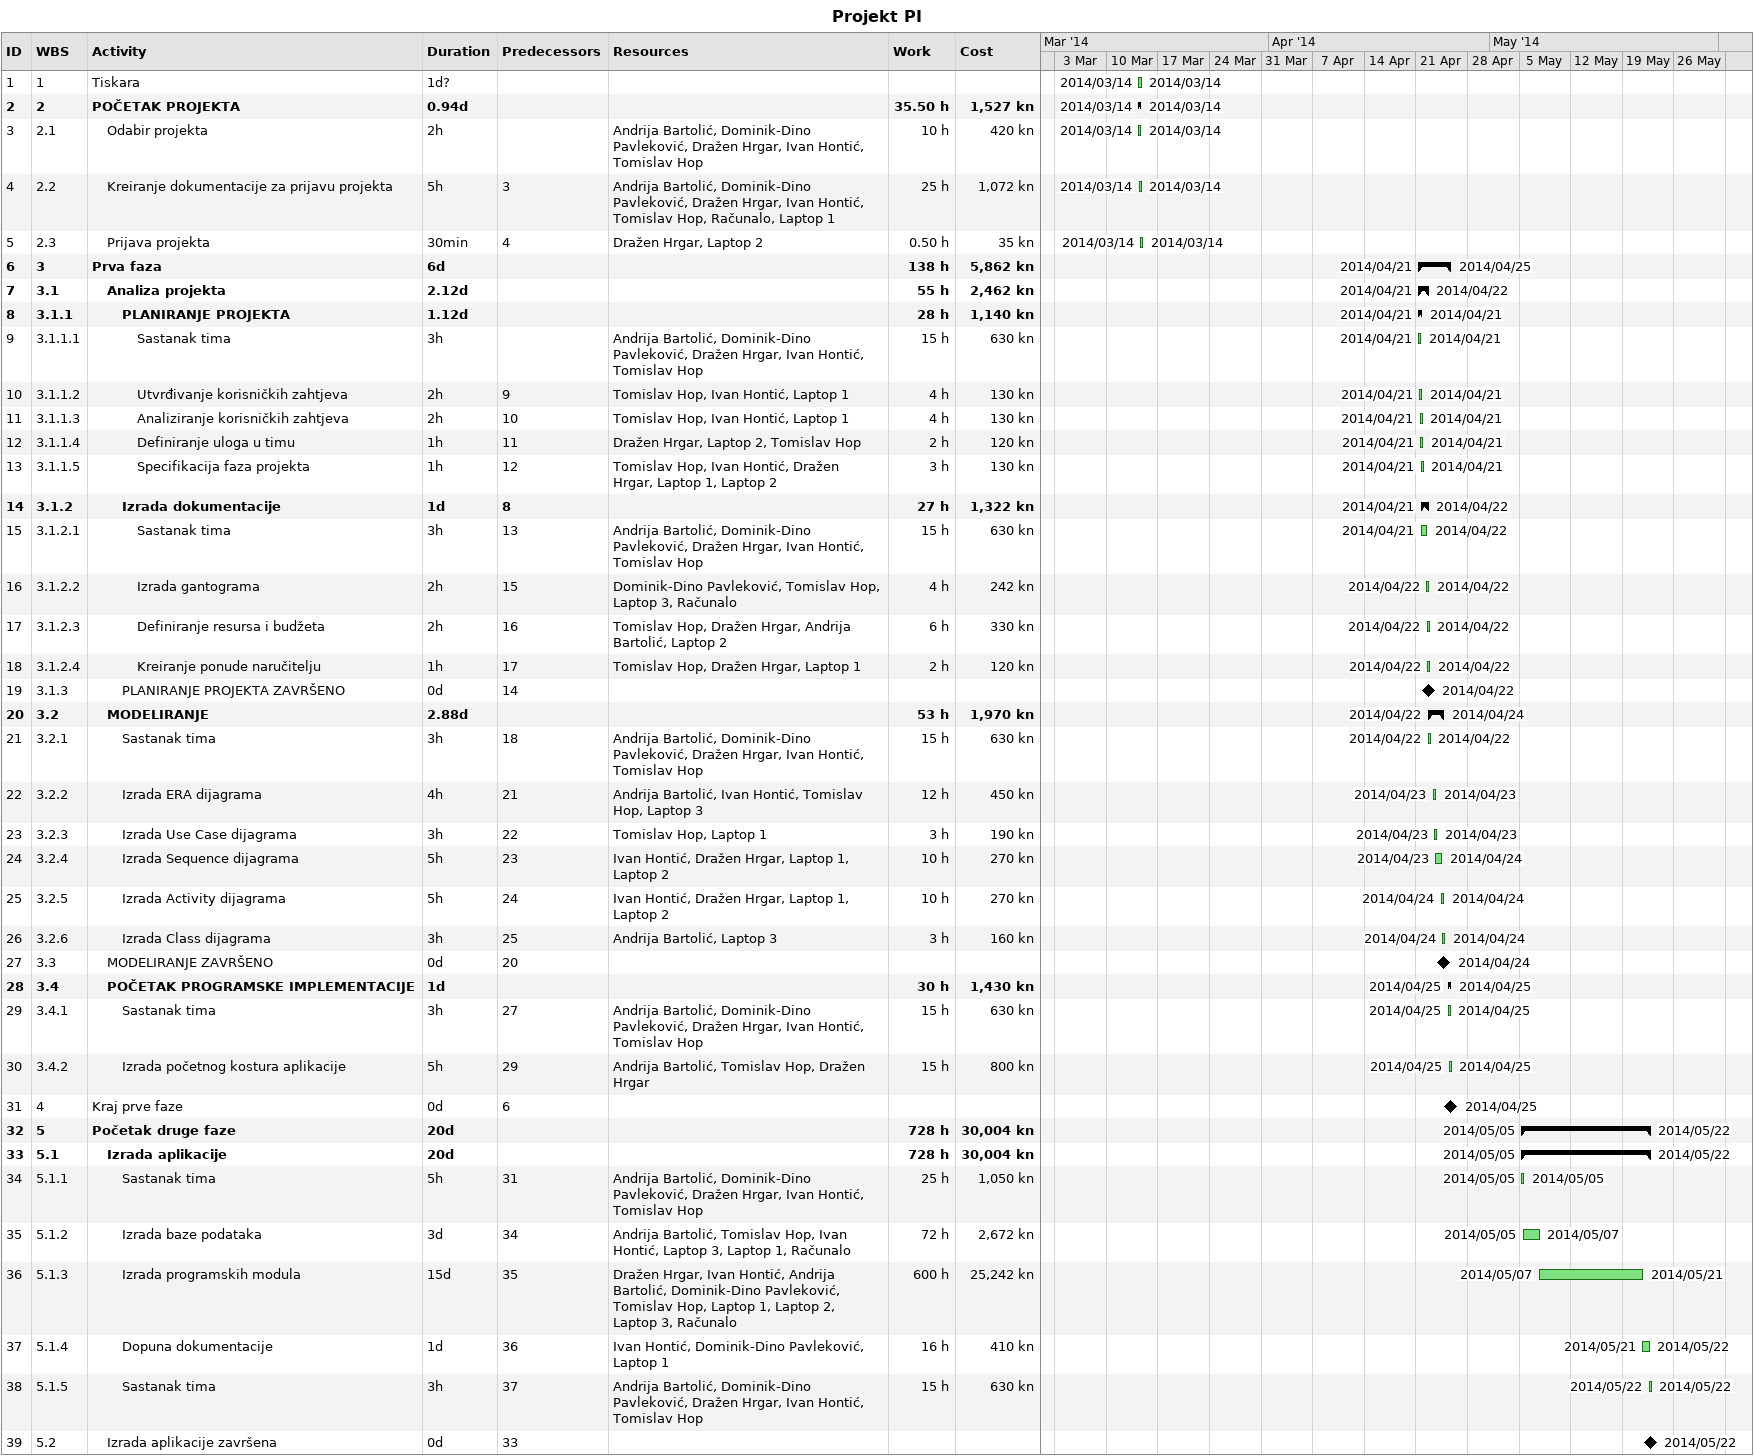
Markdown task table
Projekt PI

| ID | WBS | Task | Duration | Start | Finish | Predecessors | Resources | Work (h) | Cost (kn) |
|---|---|---|---|---|---|---|---|---|---|
| 1 | 1 | Tiskara | 1d? | 2014-03-14 | 2014-03-14 |  |  |  |  |
| 2 | 2 | **POČETAK PROJEKTA** | 0.94d | 2014-03-14 | 2014-03-14 |  |  | 35.50 | 1527 |
| 3 | 2.1 | Odabir projekta | 2h | 2014-03-14 | 2014-03-14 |  | Andrija Bartolić, Dominik-Dino Pavleković, Dražen Hrgar, Ivan Hontić, Tomislav Hop | 10 | 420 |
| 4 | 2.2 | Kreiranje dokumentacije za prijavu projekta | 5h | 2014-03-14 | 2014-03-14 | 3 | Andrija Bartolić, Dominik-Dino Pavleković, Dražen Hrgar, Ivan Hontić, Tomislav Hop, Računalo, Laptop 1 | 25 | 1072 |
| 5 | 2.3 | Prijava projekta | 30min | 2014-03-14 | 2014-03-14 | 4 | Dražen Hrgar, Laptop 2 | 0.50 | 35 |
| 6 | 3 | **Prva faza** | 6d | 2014-04-21 | 2014-04-25 |  |  | 138 | 5862 |
| 7 | 3.1 | **Analiza projekta** | 2.12d | 2014-04-21 | 2014-04-22 |  |  | 55 | 2462 |
| 8 | 3.1.1 | **PLANIRANJE PROJEKTA** | 1.12d | 2014-04-21 | 2014-04-21 |  |  | 28 | 1140 |
| 9 | 3.1.1.1 | Sastanak tima | 3h | 2014-04-21 | 2014-04-21 |  | Andrija Bartolić, Dominik-Dino Pavleković, Dražen Hrgar, Ivan Hontić, Tomislav Hop | 15 | 630 |
| 10 | 3.1.1.2 | Utvrđivanje korisničkih zahtjeva | 2h | 2014-04-21 | 2014-04-21 | 9 | Tomislav Hop, Ivan Hontić, Laptop 1 | 4 | 130 |
| 11 | 3.1.1.3 | Analiziranje korisničkih zahtjeva | 2h | 2014-04-21 | 2014-04-21 | 10 | Tomislav Hop, Ivan Hontić, Laptop 1 | 4 | 130 |
| 12 | 3.1.1.4 | Definiranje uloga u timu | 1h | 2014-04-21 | 2014-04-21 | 11 | Dražen Hrgar, Laptop 2, Tomislav Hop | 2 | 120 |
| 13 | 3.1.1.5 | Specifikacija faza projekta | 1h | 2014-04-21 | 2014-04-21 | 12 | Tomislav Hop, Ivan Hontić, Dražen Hrgar, Laptop 1, Laptop 2 | 3 | 130 |
| 14 | 3.1.2 | **Izrada dokumentacije** | 1d | 2014-04-21 | 2014-04-22 | 8 |  | 27 | 1322 |
| 15 | 3.1.2.1 | Sastanak tima | 3h | 2014-04-21 | 2014-04-22 | 13 | Andrija Bartolić, Dominik-Dino Pavleković, Dražen Hrgar, Ivan Hontić, Tomislav Hop | 15 | 630 |
| 16 | 3.1.2.2 | Izrada gantograma | 2h | 2014-04-22 | 2014-04-22 | 15 | Dominik-Dino Pavleković, Tomislav Hop, Laptop 3, Računalo | 4 | 242 |
| 17 | 3.1.2.3 | Definiranje resursa i budžeta | 2h | 2014-04-22 | 2014-04-22 | 16 | Tomislav Hop, Dražen Hrgar, Andrija Bartolić, Laptop 2 | 6 | 330 |
| 18 | 3.1.2.4 | Kreiranje ponude naručitelju | 1h | 2014-04-22 | 2014-04-22 | 17 | Tomislav Hop, Dražen Hrgar, Laptop 1 | 2 | 120 |
| 19 | 3.1.3 | PLANIRANJE PROJEKTA ZAVRŠENO | 0d | 2014-04-22 | 2014-04-22 | 14 |  |  |  |
| 20 | 3.2 | **MODELIRANJE** | 2.88d | 2014-04-22 | 2014-04-24 |  |  | 53 | 1970 |
| 21 | 3.2.1 | Sastanak tima | 3h | 2014-04-22 | 2014-04-22 | 18 | Andrija Bartolić, Dominik-Dino Pavleković, Dražen Hrgar, Ivan Hontić, Tomislav Hop | 15 | 630 |
| 22 | 3.2.2 | Izrada ERA dijagrama | 4h | 2014-04-23 | 2014-04-23 | 21 | Andrija Bartolić, Ivan Hontić, Tomislav Hop, Laptop 3 | 12 | 450 |
| 23 | 3.2.3 | Izrada Use Case dijagrama | 3h | 2014-04-23 | 2014-04-23 | 22 | Tomislav Hop, Laptop 1 | 3 | 190 |
| 24 | 3.2.4 | Izrada Sequence dijagrama | 5h | 2014-04-23 | 2014-04-24 | 23 | Ivan Hontić, Dražen Hrgar, Laptop 1, Laptop 2 | 10 | 270 |
| 25 | 3.2.5 | Izrada Activity dijagrama | 5h | 2014-04-24 | 2014-04-24 | 24 | Ivan Hontić, Dražen Hrgar, Laptop 1, Laptop 2 | 10 | 270 |
| 26 | 3.2.6 | Izrada Class dijagrama | 3h | 2014-04-24 | 2014-04-24 | 25 | Andrija Bartolić, Laptop 3 | 3 | 160 |
| 27 | 3.3 | MODELIRANJE ZAVRŠENO | 0d | 2014-04-24 | 2014-04-24 | 20 |  |  |  |
| 28 | 3.4 | **POČETAK PROGRAMSKE IMPLEMENTACIJE** | 1d | 2014-04-25 | 2014-04-25 |  |  | 30 | 1430 |
| 29 | 3.4.1 | Sastanak tima | 3h | 2014-04-25 | 2014-04-25 | 27 | Andrija Bartolić, Dominik-Dino Pavleković, Dražen Hrgar, Ivan Hontić, Tomislav Hop | 15 | 630 |
| 30 | 3.4.2 | Izrada početnog kostura aplikacije | 5h | 2014-04-25 | 2014-04-25 | 29 | Andrija Bartolić, Tomislav Hop, Dražen Hrgar | 15 | 800 |
| 31 | 4 | Kraj prve faze | 0d | 2014-04-25 | 2014-04-25 | 6 |  |  |  |
| 32 | 5 | **Početak druge faze** | 20d | 2014-05-05 | 2014-05-22 |  |  | 728 | 30004 |
| 33 | 5.1 | **Izrada aplikacije** | 20d | 2014-05-05 | 2014-05-22 |  |  | 728 | 30004 |
| 34 | 5.1.1 | Sastanak tima | 5h | 2014-05-05 | 2014-05-05 | 31 | Andrija Bartolić, Dominik-Dino Pavleković, Dražen Hrgar, Ivan Hontić, Tomislav Hop | 25 | 1050 |
| 35 | 5.1.2 | Izrada baze podataka | 3d | 2014-05-05 | 2014-05-07 | 34 | Andrija Bartolić, Tomislav Hop, Ivan Hontić, Laptop 3, Laptop 1, Računalo | 72 | 2672 |
| 36 | 5.1.3 | Izrada programskih modula | 15d | 2014-05-07 | 2014-05-21 | 35 | Dražen Hrgar, Ivan Hontić, Andrija Bartolić, Dominik-Dino Pavleković, Tomislav Hop, Laptop 1, Laptop 2, Laptop 3, Računalo | 600 | 25242 |
| 37 | 5.1.4 | Dopuna dokumentacije | 1d | 2014-05-21 | 2014-05-22 | 36 | Ivan Hontić, Dominik-Dino Pavleković, Laptop 1 | 16 | 410 |
| 38 | 5.1.5 | Sastanak tima | 3h | 2014-05-22 | 2014-05-22 | 37 | Andrija Bartolić, Dominik-Dino Pavleković, Dražen Hrgar, Ivan Hontić, Tomislav Hop | 15 | 630 |
| 39 | 5.2 | Izrada aplikacije završena | 0d | 2014-05-22 | 2014-05-22 | 33 |  |  |  |
